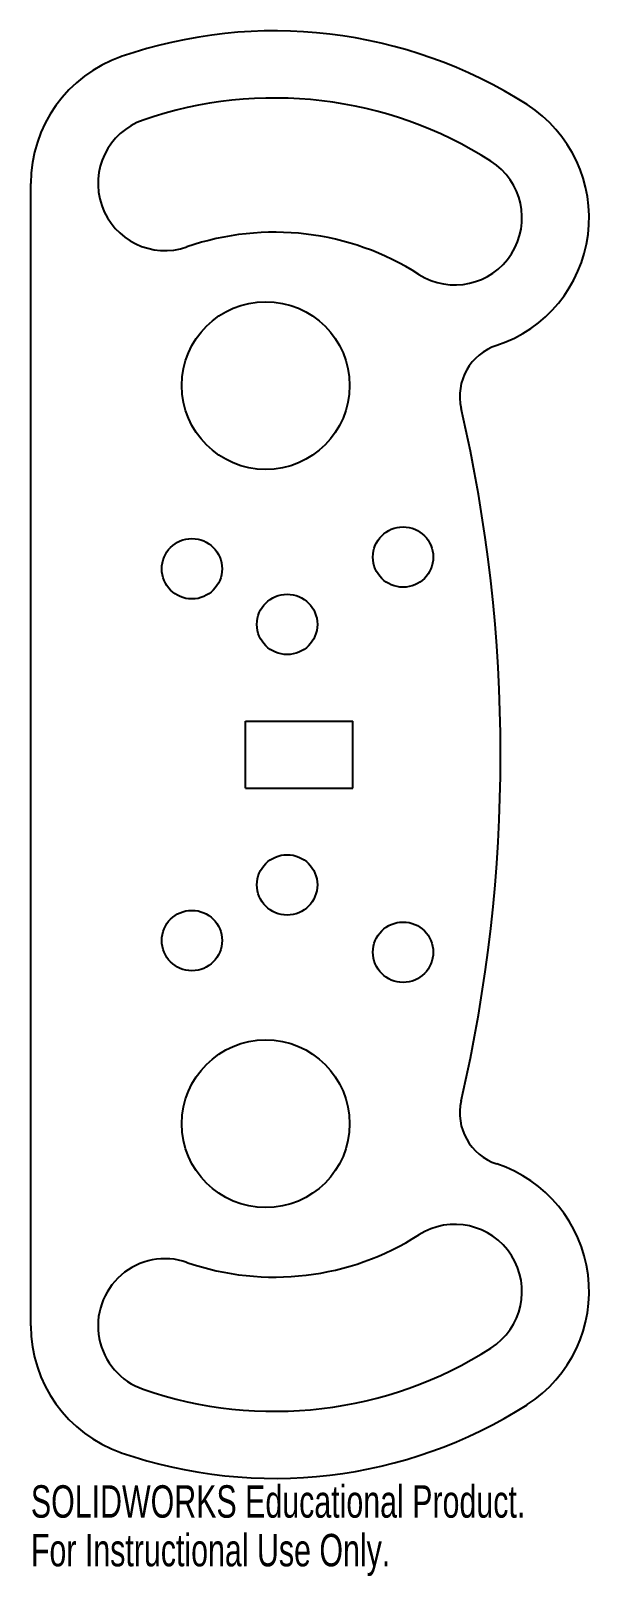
# Model space of a CAD drawing. Header units: millimetres. Extents: x 9 to 92, y -79 to 151.
import ezdxf

# ---------------------------------------------------------------- set-up
doc = ezdxf.new("R2010")
doc.units = ezdxf.units.MM
doc.styles.add('SLDTEXTSTYLE0', font='TXT', dxfattribs={"width": 0.7})

msp = doc.modelspace()

# ---------------------------------------------------------------- linework, layer by layer
at = {"color": 7, "linetype": 'Continuous', "lineweight": 25}
for p, q in [((8.98, -41.8), (8.98, 128.42)), ((40.98, 38.31), (40.98, 48.31)), ((40.98, 48.31), (56.98, 48.31)), ((56.98, 38.31), (56.98, 48.31)), ((40.98, 38.31), (56.98, 38.31))]:
    msp.add_line(p, q, dxfattribs=at)
for centre, radius in [((43.98, 98.31), 12.5), ((64.45, 72.75), 4.5), ((32.98, 71.01), 4.5), ((47.17, 62.72), 4.5), ((47.17, 23.9), 4.5), ((32.98, 15.61), 4.5), ((64.45, 13.87), 4.5), ((43.98, -11.69), 12.5)]:
    msp.add_circle(centre, radius, dxfattribs=at)
for centre, radius, start, end in [((45.28, 81.16), 70, 57.4652, 109.0314), ((28.98, 128.42), 20, 109.0314, 180), ((45.28, 81.16), 60, 57.4652, 109.0314), ((72.17, 123.31), 20, 288.1477, 57.4652), ((28.98, 128.42), 10, 109.0314, 289.0314), ((72.17, 123.31), 10, 237.4652, 57.4652), ((45.28, 81.16), 40, 57.4652, 109.0314), ((80.9, 96.7), 8, 108.1477, 193.0014), ((-150.35, 43.31), 229.33, 346.9986, 13.0014), ((80.9, -10.08), 8, 166.9986, 251.8523), ((72.17, -36.69), 20, 302.5348, 71.8523), ((72.17, -36.69), 10, 302.5348, 122.5348), ((45.28, 5.46), 40, 250.9686, 302.5348), ((28.98, -41.8), 10, 70.9686, 250.9686), ((28.98, -41.8), 20, 180, 250.9686), ((45.28, 5.46), 60, 250.9686, 302.5348), ((45.28, 5.46), 70, 250.9686, 302.5348)]:
    msp.add_arc(centre, radius, start, end, dxfattribs=at)

# ---------------------------------------------------------------- texts
at = {"color": 7, "linetype": 'Continuous', "char_height": 4.8336, "attachment_point": 1, "style": 'SLDTEXTSTYLE0'}
for s, insert in [('SOLIDWORKS Educational Product.', (8.98, -65.56)), ('For Instructional Use Only.', (8.98, -72.81))]:
    msp.add_mtext(s, dxfattribs=dict(at, insert=insert))

doc.saveas('drawing.dxf')
